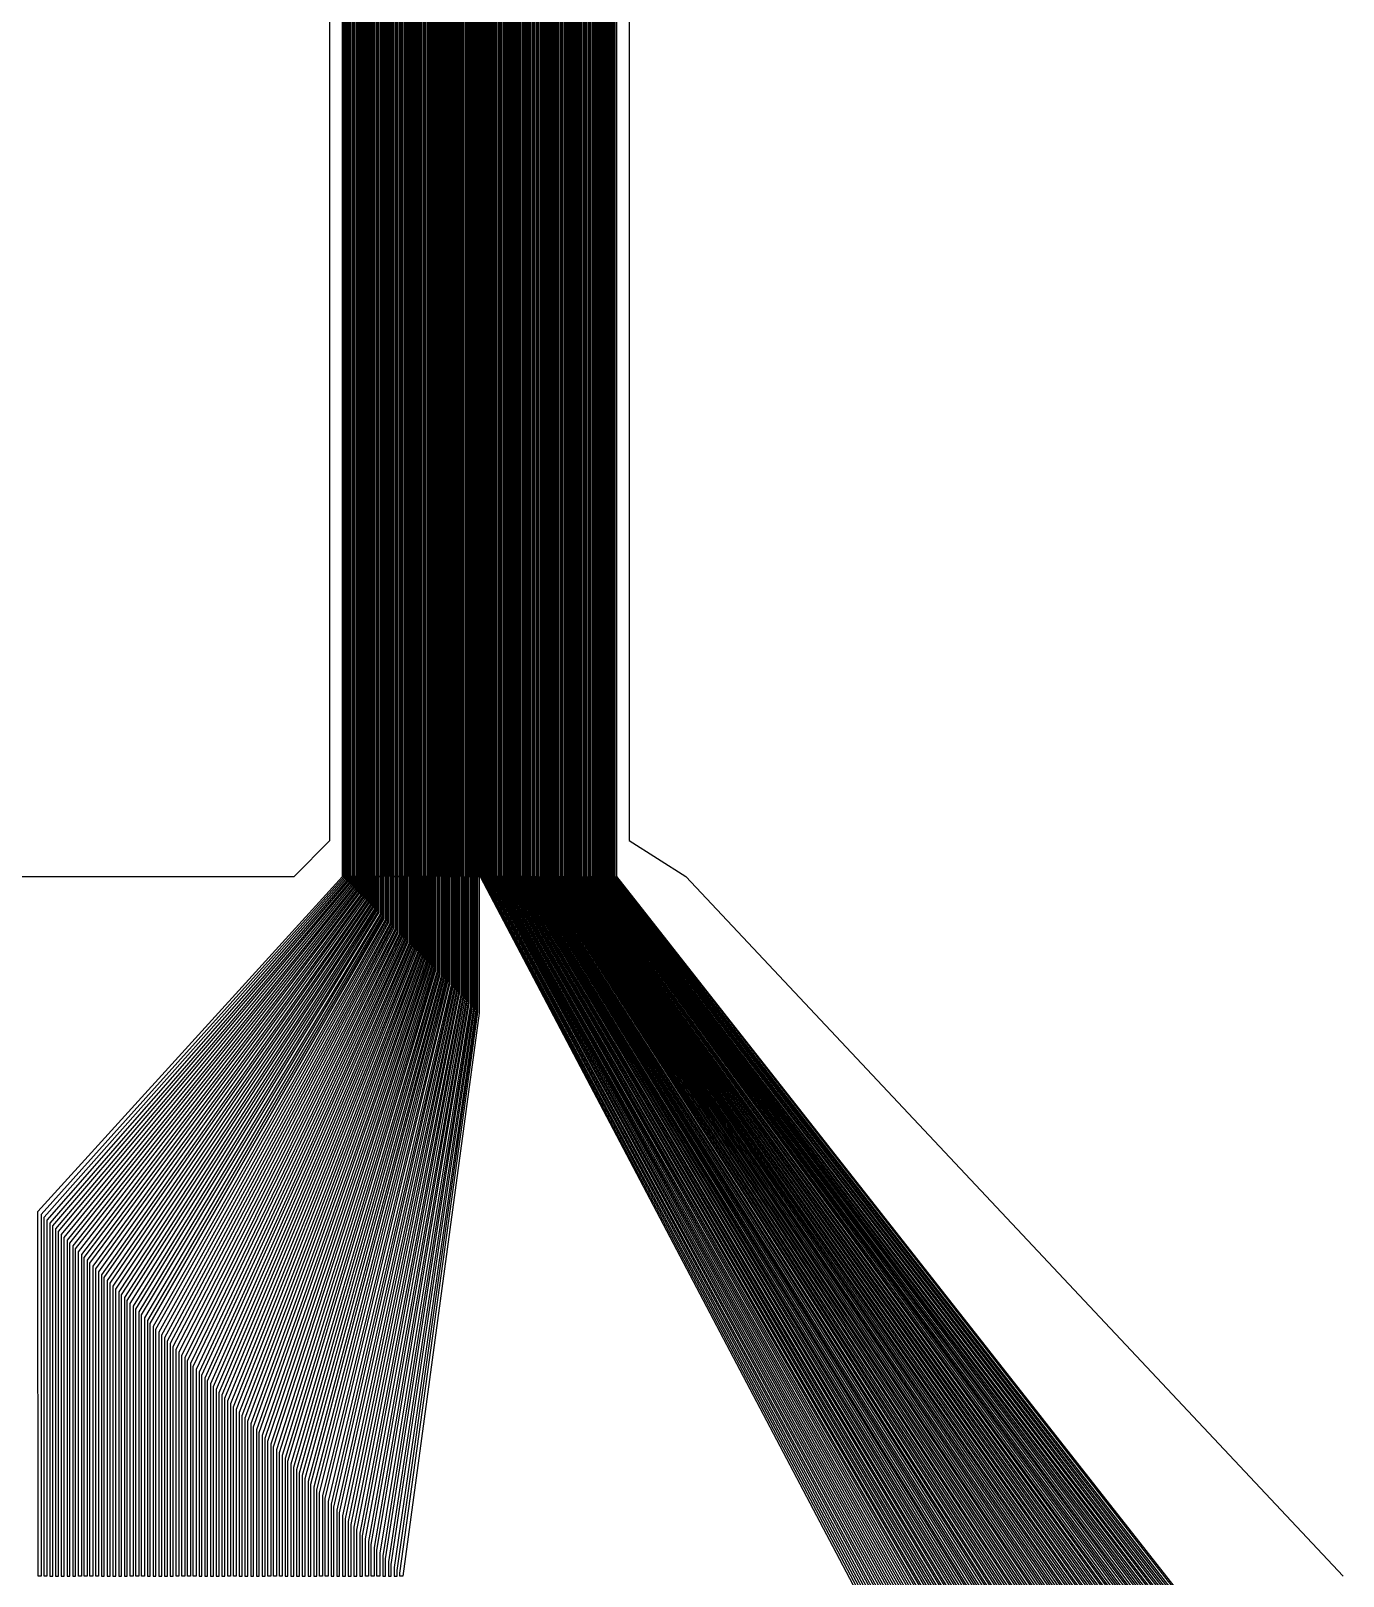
# Model space of a CAD drawing. Header units: inches. Extents: x 106592 to 209533, y 57057 to 74911.
# Drawn here: x 198892 to 199624, y 68021 to 68883 of the extents above; entities that cross this region are included whole.
import ezdxf

# ---------------------------------------------------------------- set-up
doc = ezdxf.new("R2010")
doc.units = ezdxf.units.IN
doc.header["$MEASUREMENT"] = 0
doc.layers.add('metal', color=221, linetype='Continuous')
doc.layers.add('profile', color=140, linetype='Continuous')

msp = doc.modelspace()

# ---------------------------------------------------------------- linework, layer by layer
at = {"layer": 'metal'}
for points in [[(199118.29, 68411.39), (199118.26, 71803.08), (199113.96, 72716.93), (199113.96, 72720.6), (199113.96, 72730.6), (199114.76, 72770.2), (199114.76, 72780.2), (199115.56, 72819.79), (199115.56, 72829.79), (199120.06, 72865.79), (199127.56, 72868.79), (199127.56, 72878.79), (199117.56, 72878.79), (199117.56, 72868.79), (199119.06, 72865.79), (199115.16, 72829.99), (199115.16, 72819.99), (199114.36, 72780.4), (199114.36, 72770.4), (199113.56, 72730.8), (199113.56, 72720.8), (199113.56, 72716.72), (199117.66, 71803.08), (199117.69, 68411.39)], [(199166.29, 68411.39), (199165.69, 68411.39), (199165.66, 71803.08), (199171.16, 72716.93), (199171.16, 72720.6), (199171.16, 72730.6), (199170.36, 72770.2), (199170.36, 72780.2), (199169.56, 72819.79), (199169.56, 72829.79), (199165.06, 72865.79), (199157.56, 72868.79), (199157.56, 72878.79), (199167.56, 72878.79), (199167.56, 72868.79), (199166.06, 72865.79), (199169.96, 72829.99), (199169.96, 72819.99), (199170.76, 72780.4), (199170.76, 72770.4), (199171.56, 72730.8), (199171.56, 72720.8), (199171.56, 72716.72), (199166.26, 71803.08)], [(199119.49, 68411.39), (199118.89, 68411.39), (199118.86, 71803.08), (199114.36, 72717.13), (199114.36, 72720.4), (199114.36, 72730.4), (199115.16, 72769.99), (199115.16, 72779.99), (199119.06, 72815.79), (199117.56, 72818.79), (199117.56, 72828.79), (199127.56, 72828.79), (199127.56, 72818.79), (199120.06, 72815.79), (199115.56, 72779.79), (199115.56, 72769.79), (199114.76, 72730.2), (199114.76, 72720.2), (199114.76, 72717.34), (199119.46, 71803.08)], [(199165.09, 68411.39), (199165.06, 71803.08), (199170.76, 72717.13), (199170.76, 72720.4), (199170.76, 72730.4), (199169.96, 72769.99), (199169.96, 72779.99), (199166.06, 72815.79), (199167.56, 72818.79), (199167.56, 72828.79), (199157.56, 72828.79), (199157.56, 72818.79), (199165.06, 72815.79), (199169.56, 72779.79), (199169.56, 72769.79), (199170.36, 72730.2), (199170.36, 72720.2), (199170.36, 72717.34), (199164.46, 71803.08), (199164.49, 68411.39)], [(199142.29, 68411.39), (199142.26, 71803.09), (199142.76, 72698.19), (199142.76, 72698.19), (199142.76, 72736.39), (199135.56, 72742.79), (199135.56, 72754.79), (199142.76, 72761.19), (199142.76, 72786.39), (199143.06, 72790.79), (199147.56, 72793.79), (199147.56, 72803.79), (199137.56, 72803.79), (199137.56, 72793.79), (199142.06, 72790.79), (199142.36, 72786.39), (199142.36, 72761.39), (199135.16, 72754.99), (199135.16, 72742.59), (199142.36, 72736.19), (199142.36, 72698.39), (199142.36, 72698.39), (199141.66, 71803.08), (199141.69, 68411.39)], [(199120.69, 68411.39), (199120.09, 68411.39), (199120.06, 71803.08), (199115.16, 72717.55), (199115.16, 72719.99), (199115.16, 72729.99), (199119.06, 72765.79), (199117.56, 72768.79), (199117.56, 72778.79), (199127.56, 72778.79), (199127.56, 72768.79), (199120.06, 72765.79), (199115.56, 72729.79), (199115.56, 72719.79), (199115.56, 72717.75), (199120.66, 71803.08)], [(199163.89, 68411.39), (199163.86, 71803.08), (199169.96, 72717.55), (199169.96, 72719.99), (199169.96, 72729.99), (199166.06, 72765.79), (199167.56, 72768.79), (199167.56, 72778.79), (199157.56, 72778.79), (199157.56, 72768.79), (199165.06, 72765.79), (199169.56, 72729.79), (199169.56, 72719.79), (199169.56, 72717.75), (199163.26, 71803.08), (199163.29, 68411.39)], [(199143.49, 68411.39), (199142.89, 68411.39), (199142.86, 71803.08), (199143.16, 72697.99), (199143.16, 72736.59), (199142.06, 72740.79), (199137.56, 72743.79), (199137.56, 72753.79), (199147.56, 72753.79), (199147.56, 72743.79), (199143.06, 72740.79), (199143.56, 72736.79), (199143.56, 72697.79), (199143.56, 72697.79), (199143.46, 71803.08)], [(199121.89, 68411.39), (199121.86, 71803.08), (199126.06, 72715.79), (199127.56, 72718.79), (199127.56, 72728.79), (199117.56, 72728.79), (199117.56, 72718.79), (199125.06, 72715.79), (199121.26, 71803.08), (199121.29, 68411.39)], [(199162.69, 68411.39), (199162.09, 68411.39), (199162.06, 71803.08), (199159.06, 72715.79), (199157.56, 72718.79), (199157.56, 72728.79), (199167.56, 72728.79), (199167.56, 72718.79), (199160.06, 72715.79), (199162.66, 71803.08)], [(198898.18, 68021.39), (198896.58, 68021.39), (198896.28, 68224.59), (199066.09, 68411.39), (199066.69, 68411.39), (199066.69, 68410.79), (198898.18, 68222.99), (198898.18, 68021.39)], [(198901.38, 68021.39), (198899.78, 68021.39), (198899.78, 68071.39), (198899.78, 68221.39), (199067.29, 68410.19), (199067.29, 68411.39), (199067.89, 68411.39), (199067.89, 68409.59), (198901.38, 68219.79), (198901.38, 68021.39)], [(199069.09, 68411.39), (199068.49, 68411.39), (199068.49, 68408.99), (198902.98, 68218.19), (198902.98, 68021.39), (198904.58, 68021.39), (198904.58, 68216.59), (199069.09, 68408.39), (199069.09, 68411.39)], [(199070.29, 68411.39), (199069.69, 68411.39), (199069.69, 68407.79), (198906.18, 68214.99), (198906.18, 68021.39), (198907.78, 68021.39), (198907.78, 68213.39), (199070.29, 68407.19), (199070.29, 68411.39)], [(199071.49, 68411.39), (199070.89, 68411.39), (199070.89, 68406.59), (198909.38, 68211.79), (198909.38, 68021.39), (198910.98, 68021.39), (198910.98, 68210.19), (199071.49, 68405.99), (199071.49, 68411.39)], [(199072.69, 68411.39), (199072.09, 68411.39), (199072.09, 68405.39), (198912.58, 68208.59), (198912.58, 68021.39), (198914.18, 68021.39), (198914.18, 68206.99), (199072.69, 68404.79), (199072.69, 68411.39)], [(199073.89, 68411.39), (199073.29, 68411.39), (199073.29, 68404.19), (198915.78, 68205.39), (198915.78, 68021.39), (198917.38, 68021.39), (198917.38, 68203.79), (199073.89, 68403.59), (199073.89, 68411.39)], [(198920.58, 68021.39), (198918.98, 68021.39), (198918.98, 68202.19), (199074.49, 68402.99), (199074.49, 68411.39), (199075.09, 68411.39), (199075.09, 68402.39), (198920.58, 68200.59)], [(198923.78, 68021.39), (198922.18, 68021.39), (198922.18, 68198.99), (199075.69, 68401.79), (199075.69, 68411.39), (199076.29, 68411.39), (199076.29, 68401.19), (198923.78, 68197.39)], [(198926.98, 68021.39), (198925.38, 68021.39), (198925.38, 68195.79), (199076.89, 68400.59), (199076.89, 68411.39), (199077.49, 68411.39), (199077.49, 68399.99), (198926.98, 68194.19)], [(198930.18, 68021.39), (198928.58, 68021.39), (198928.58, 68071.39), (198928.58, 68192.59), (199078.09, 68399.39), (199078.09, 68411.39), (199078.69, 68411.39), (199078.69, 68398.79), (198930.18, 68190.99), (198930.18, 68021.39)], [(199079.89, 68411.39), (199079.29, 68411.39), (199079.29, 68398.19), (198931.78, 68189.39), (198931.78, 68021.39), (198933.38, 68021.39), (198933.38, 68187.79), (199079.89, 68397.59), (199079.89, 68411.39)], [(199081.09, 68411.39), (199080.49, 68411.39), (199080.49, 68396.99), (198934.98, 68186.19), (198934.98, 68021.39), (198936.58, 68021.39), (198936.58, 68184.59), (199081.09, 68396.39), (199081.09, 68411.39)], [(199082.29, 68411.39), (199081.69, 68411.39), (199081.69, 68395.79), (198938.18, 68182.99), (198938.18, 68021.39), (198939.78, 68021.39), (198939.78, 68181.39), (199082.29, 68395.19), (199082.29, 68411.39)], [(199083.49, 68411.39), (199082.89, 68411.39), (199082.89, 68394.59), (198941.38, 68179.79), (198941.38, 68021.39), (198942.98, 68021.39), (198942.98, 68178.19), (199083.49, 68393.99), (199083.49, 68411.39)], [(199084.69, 68411.39), (199084.09, 68411.39), (199084.09, 68393.39), (198944.58, 68176.59), (198944.58, 68021.39), (198946.18, 68021.39), (198946.18, 68174.99), (199084.69, 68392.79), (199084.69, 68411.39)], [(198949.38, 68021.39), (198947.78, 68021.39), (198947.78, 68173.39), (199085.29, 68392.19), (199085.29, 68411.39), (199085.89, 68411.39), (199085.89, 68391.59), (198949.38, 68171.79)], [(198952.58, 68021.39), (198950.98, 68021.39), (198950.98, 68170.19), (199086.49, 68390.99), (199086.49, 68411.39), (199087.09, 68411.39), (199087.09, 68390.39), (198952.58, 68168.59)], [(198955.78, 68021.39), (198954.18, 68021.39), (198954.18, 68071.39), (198954.18, 68166.99), (199087.69, 68389.79), (199087.69, 68411.39), (199088.29, 68411.39), (199088.29, 68389.19), (198955.78, 68165.39), (198955.78, 68021.39)], [(199089.49, 68411.39), (199088.89, 68411.39), (199088.89, 68388.59), (198957.38, 68163.79), (198957.38, 68021.39), (198958.98, 68021.39), (198958.98, 68162.19), (199089.49, 68387.99), (199089.49, 68411.39)], [(199090.69, 68411.39), (199090.09, 68411.39), (199090.09, 68387.39), (198960.58, 68160.59), (198960.58, 68021.39), (198962.18, 68021.39), (198962.18, 68158.99), (199090.69, 68386.79), (199090.69, 68411.39)], [(199091.89, 68411.39), (199091.29, 68411.39), (199091.29, 68386.19), (198963.78, 68157.39), (198963.78, 68021.39), (198965.38, 68021.39), (198965.38, 68155.79), (199091.89, 68385.59), (199091.89, 68411.39)], [(199093.09, 68411.39), (199092.49, 68411.39), (199092.49, 68384.99), (198966.98, 68154.19), (198966.98, 68021.39), (198968.58, 68021.39), (198968.58, 68152.59), (199093.09, 68384.39), (199093.09, 68411.39)], [(199094.29, 68411.39), (199093.69, 68411.39), (199093.69, 68383.79), (198970.18, 68150.99), (198970.18, 68021.39), (198971.78, 68021.39), (198971.78, 68149.39), (199094.29, 68383.19), (199094.29, 68411.39)], [(198974.98, 68021.39), (198973.38, 68021.39), (198973.38, 68147.79), (199094.89, 68382.59), (199094.89, 68411.39), (199095.49, 68411.39), (199095.49, 68381.99), (198974.98, 68146.19)], [(198978.18, 68021.39), (198976.58, 68021.39), (198976.58, 68144.59), (199096.09, 68381.39), (199096.09, 68411.39), (199096.69, 68411.39), (199096.69, 68380.79), (198978.18, 68142.99)], [(198981.38, 68021.39), (198979.78, 68021.39), (198979.78, 68141.39), (199097.29, 68380.19), (199097.29, 68411.39), (199097.89, 68411.39), (199097.89, 68379.59), (198981.38, 68139.79)], [(198984.58, 68021.39), (198982.98, 68021.39), (198982.98, 68071.39), (198982.98, 68138.19), (199098.49, 68378.99), (199098.49, 68411.39), (199099.09, 68411.39), (199099.09, 68378.39), (198984.58, 68136.59), (198984.58, 68021.39)], [(199100.29, 68411.39), (199099.69, 68411.39), (199099.69, 68377.79), (198986.18, 68134.99), (198986.18, 68021.39), (198987.78, 68021.39), (198987.78, 68133.39), (199100.29, 68377.19), (199100.29, 68411.39)], [(199101.49, 68411.39), (199100.89, 68411.39), (199100.89, 68376.59), (198989.38, 68131.79), (198989.38, 68021.39), (198990.98, 68021.39), (198990.98, 68130.19), (199101.49, 68375.99), (199101.49, 68411.39)], [(199102.69, 68411.39), (199102.09, 68411.39), (199102.09, 68375.39), (198992.58, 68128.59), (198992.58, 68021.39), (198994.18, 68021.39), (198994.18, 68126.99), (199102.69, 68374.79), (199102.69, 68411.39)], [(199103.89, 68411.39), (199103.29, 68411.39), (199103.29, 68374.19), (198995.78, 68125.39), (198995.78, 68021.39), (198997.38, 68021.39), (198997.38, 68123.79), (199103.89, 68373.59), (199103.89, 68411.39)], [(199105.09, 68411.39), (199104.49, 68411.39), (199104.49, 68372.99), (198998.98, 68122.19), (198998.98, 68021.39), (199000.58, 68021.39), (199000.58, 68120.59), (199105.09, 68372.39), (199105.09, 68411.39)], [(199003.78, 68021.39), (199002.18, 68021.39), (199002.18, 68118.99), (199105.69, 68371.79), (199105.69, 68411.39), (199106.29, 68411.39), (199106.29, 68371.19), (199003.78, 68117.39)], [(199006.98, 68021.39), (199005.38, 68021.39), (199005.38, 68115.79), (199106.89, 68370.59), (199106.89, 68411.39), (199107.49, 68411.39), (199107.49, 68369.99), (199006.98, 68114.19)], [(199108.69, 68411.39), (199108.09, 68411.39), (199108.09, 68369.39), (199008.58, 68112.59), (199008.58, 68021.39), (199010.18, 68021.39), (199010.18, 68110.99), (199108.69, 68368.79), (199108.69, 68411.39)], [(199109.89, 68411.39), (199109.29, 68411.39), (199109.29, 68368.19), (199011.78, 68109.39), (199011.78, 68021.39), (199013.38, 68021.39), (199013.38, 68107.79), (199109.89, 68367.59), (199109.89, 68411.39)], [(199111.09, 68411.39), (199110.49, 68411.39), (199110.49, 68366.99), (199014.98, 68106.19), (199014.98, 68021.39), (199016.58, 68021.39), (199016.58, 68104.59), (199111.09, 68366.39), (199111.09, 68411.39)], [(199112.29, 68411.39), (199111.69, 68411.39), (199111.69, 68365.79), (199018.18, 68102.99), (199018.18, 68021.39), (199019.78, 68021.39), (199019.78, 68101.39), (199112.29, 68365.19), (199112.29, 68411.39)], [(199113.49, 68411.39), (199112.89, 68411.39), (199112.89, 68364.59), (199021.38, 68099.79), (199021.38, 68021.39), (199022.98, 68021.39), (199022.98, 68098.19), (199113.49, 68363.99), (199113.49, 68411.39)], [(199026.18, 68021.39), (199024.58, 68021.39), (199024.58, 68096.59), (199114.09, 68363.39), (199114.09, 68411.39), (199114.69, 68411.39), (199114.69, 68362.79), (199026.18, 68094.99)], [(199029.38, 68021.39), (199027.78, 68021.39), (199027.78, 68093.39), (199115.29, 68362.19), (199115.29, 68411.39), (199115.89, 68411.39), (199115.89, 68361.59), (199029.38, 68091.79)], [(199032.58, 68021.39), (199030.98, 68021.39), (199030.98, 68090.19), (199116.49, 68360.99), (199116.49, 68411.39), (199117.09, 68411.39), (199117.09, 68360.39), (199032.58, 68088.59)], [(199034.18, 68021.39), (199035.78, 68021.39), (199035.78, 68085.39), (199118.29, 68359.19), (199118.29, 68411.39), (199117.69, 68411.39), (199117.69, 68359.79), (199034.18, 68086.99), (199034.18, 68021.39)], [(199119.49, 68411.39), (199118.89, 68411.39), (199118.89, 68358.59), (199037.38, 68083.79), (199037.38, 68021.39), (199038.98, 68021.39), (199038.98, 68082.19), (199119.49, 68357.99), (199119.49, 68411.39)], [(199120.69, 68411.39), (199120.09, 68411.39), (199120.09, 68357.39), (199040.58, 68080.59), (199040.58, 68021.39), (199042.18, 68021.39), (199042.18, 68078.99), (199120.69, 68356.79), (199120.69, 68411.39)], [(199121.89, 68411.39), (199121.29, 68411.39), (199121.29, 68356.19), (199043.78, 68077.39), (199043.78, 68021.39), (199045.38, 68021.39), (199045.38, 68075.79), (199121.89, 68355.59), (199121.89, 68411.39)], [(199123.09, 68411.39), (199122.49, 68411.39), (199122.49, 68354.99), (199046.98, 68074.19), (199046.98, 68021.39), (199048.58, 68021.39), (199048.58, 68072.59), (199123.09, 68354.39), (199123.09, 68411.39)], [(199124.29, 68411.39), (199123.69, 68411.39), (199123.69, 68353.79), (199050.18, 68070.99), (199050.18, 68021.39), (199051.78, 68021.39), (199051.78, 68069.39), (199124.29, 68353.19), (199124.29, 68411.39)], [(199054.98, 68021.39), (199053.38, 68021.39), (199053.38, 68067.79), (199124.89, 68352.59), (199124.89, 68411.39), (199125.49, 68411.39), (199125.49, 68351.99), (199054.98, 68066.19)], [(199058.18, 68021.39), (199056.58, 68021.39), (199056.58, 68064.59), (199126.09, 68351.39), (199126.09, 68411.39), (199126.69, 68411.39), (199126.69, 68350.79), (199058.18, 68062.99)], [(199059.78, 68021.39), (199061.38, 68021.39), (199061.38, 68059.79), (199127.89, 68349.59), (199127.89, 68411.39), (199127.29, 68411.39), (199127.29, 68350.19), (199059.78, 68061.39), (199059.78, 68021.39)], [(199129.09, 68411.39), (199128.49, 68411.39), (199128.49, 68348.99), (199062.98, 68058.19), (199062.98, 68021.39), (199064.58, 68021.39), (199064.58, 68056.59), (199129.09, 68348.39), (199129.09, 68411.39)], [(199130.29, 68411.39), (199129.69, 68411.39), (199129.69, 68347.79), (199066.18, 68054.99), (199066.18, 68021.39), (199067.78, 68021.39), (199067.78, 68053.39), (199130.29, 68347.19), (199130.29, 68411.39)], [(199131.49, 68411.39), (199130.89, 68411.39), (199130.89, 68346.59), (199069.38, 68051.79), (199069.38, 68021.39), (199070.98, 68021.39), (199070.98, 68050.19), (199131.49, 68345.99), (199131.49, 68411.39)], [(199132.69, 68411.39), (199132.09, 68411.39), (199132.09, 68345.39), (199072.58, 68048.59), (199072.58, 68021.39), (199074.18, 68021.39), (199074.18, 68046.99), (199132.69, 68344.79), (199132.69, 68411.39)], [(199133.89, 68411.39), (199133.29, 68411.39), (199133.29, 68344.19), (199075.78, 68045.39), (199075.78, 68021.39), (199077.38, 68021.39), (199077.38, 68043.79), (199133.89, 68343.59), (199133.89, 68411.39)], [(199080.58, 68021.39), (199078.98, 68021.39), (199078.98, 68042.19), (199134.49, 68342.99), (199134.49, 68411.39), (199135.09, 68411.39), (199135.09, 68342.39), (199080.58, 68040.59)], [(199083.78, 68021.39), (199082.18, 68021.39), (199082.18, 68038.99), (199135.69, 68341.79), (199135.69, 68411.39), (199136.29, 68411.39), (199136.29, 68341.19), (199083.78, 68037.39)], [(199086.98, 68021.39), (199085.38, 68021.39), (199085.38, 68035.79), (199136.89, 68340.59), (199136.89, 68411.39), (199137.49, 68411.39), (199137.49, 68339.99), (199086.98, 68034.19)], [(199088.58, 68021.39), (199090.18, 68021.39), (199090.18, 68030.99), (199138.69, 68338.79), (199138.69, 68411.39), (199138.09, 68411.39), (199138.09, 68339.39), (199088.58, 68032.59), (199088.58, 68021.39)], [(199139.89, 68411.39), (199139.29, 68411.39), (199139.29, 68338.19), (199091.78, 68029.39), (199091.78, 68021.39), (199093.38, 68021.39), (199093.38, 68027.79), (199139.89, 68337.59), (199139.89, 68411.39)], [(199094.98, 68021.39), (199096.58, 68021.39), (199096.58, 68024.59), (199141.09, 68336.39), (199141.09, 68411.39), (199140.49, 68411.39), (199140.49, 68336.99), (199094.98, 68026.19), (199094.98, 68021.39)], [(199099.78, 68021.39), (199098.18, 68021.39), (199098.18, 68022.99), (199141.69, 68335.79), (199141.69, 68411.39), (199142.29, 68411.39), (199142.29, 68335.19), (199099.78, 68021.39)], [(199143.49, 68411.39), (199142.89, 68411.39), (199400.89, 67921.39), (199402.49, 67921.39)], [(199404.09, 67921.39), (199405.69, 67921.39), (199144.69, 68411.39), (199144.09, 68411.39)], [(199145.89, 68411.39), (199145.29, 68411.39), (199407.29, 67921.39), (199408.89, 67921.39)], [(199410.49, 67921.39), (199412.09, 67921.39), (199147.09, 68411.39), (199146.49, 68411.39)], [(199148.29, 68411.39), (199147.69, 68411.39), (199413.69, 67921.39), (199415.29, 67921.39)], [(199149.49, 68411.39), (199148.89, 68411.39), (199416.89, 67921.39), (199418.49, 67921.39)], [(199421.69, 67921.39), (199420.09, 67921.39), (199150.09, 68411.39), (199150.69, 68411.39)], [(199151.89, 68411.39), (199151.29, 68411.39), (199423.29, 67921.39), (199424.89, 67921.39)], [(199428.09, 67921.39), (199426.49, 67921.39), (199152.49, 68411.39), (199153.09, 68411.39)], [(199154.29, 68411.39), (199153.69, 68411.39), (199429.69, 67921.39), (199431.29, 67921.39)], [(199434.49, 67921.39), (199432.89, 67921.39), (199154.89, 68411.39), (199155.49, 68411.39)], [(199156.69, 68411.39), (199156.09, 68411.39), (199436.09, 67921.39), (199437.69, 67921.39)], [(199157.89, 68411.39), (199157.29, 68411.39), (199439.29, 67921.39), (199440.89, 67921.39)], [(199442.49, 67921.39), (199444.09, 67921.39), (199159.09, 68411.39), (199158.49, 68411.39)], [(199160.29, 68411.39), (199159.69, 68411.39), (199445.69, 67921.39), (199447.29, 67921.39)], [(199448.89, 67921.39), (199450.49, 67921.39), (199161.49, 68411.39), (199160.89, 68411.39)], [(199162.69, 68411.39), (199162.09, 68411.39), (199452.09, 67921.39), (199453.69, 67921.39)], [(199163.89, 68411.39), (199163.29, 68411.39), (199455.29, 67921.39), (199456.89, 67921.39)], [(199165.09, 68411.39), (199164.49, 68411.39), (199458.49, 67921.39), (199460.09, 67921.39)], [(199166.29, 68411.39), (199165.69, 68411.39), (199461.69, 67921.39), (199463.29, 67921.39)], [(199167.49, 68411.39), (199166.89, 68411.39), (199464.89, 67921.39), (199466.49, 67921.39)], [(199469.69, 67921.39), (199468.09, 67921.39), (199168.09, 68411.39), (199168.69, 68411.39)], [(199169.89, 68411.39), (199169.29, 68411.39), (199471.29, 67921.39), (199472.89, 67921.39)], [(199476.09, 67921.39), (199474.49, 67921.39), (199170.49, 68411.39), (199171.09, 68411.39)], [(199172.29, 68411.39), (199171.69, 68411.39), (199477.69, 67921.39), (199479.29, 67921.39)], [(199482.49, 67921.39), (199480.89, 67921.39), (199172.89, 68411.39), (199173.49, 68411.39)], [(199174.69, 68411.39), (199174.09, 68411.39), (199484.09, 67921.39), (199485.69, 67921.39)], [(199175.89, 68411.39), (199175.29, 68411.39), (199487.29, 67921.39), (199488.89, 67921.39)], [(199490.49, 67921.39), (199492.09, 67921.39), (199177.09, 68411.39), (199176.49, 68411.39)], [(199178.29, 68411.39), (199177.69, 68411.39), (199493.69, 67921.39), (199495.29, 67921.39)], [(199496.89, 67921.39), (199498.49, 67921.39), (199179.49, 68411.39), (199178.89, 68411.39)], [(199180.69, 68411.39), (199180.09, 68411.39), (199500.09, 67921.39), (199501.69, 67921.39)], [(199181.89, 68411.39), (199181.29, 68411.39), (199503.29, 67921.39), (199504.89, 67921.39)], [(199183.09, 68411.39), (199182.49, 68411.39), (199506.49, 67921.39), (199508.09, 67921.39)], [(199184.29, 68411.39), (199183.69, 68411.39), (199509.69, 67921.39), (199511.29, 67921.39)], [(199185.49, 68411.39), (199184.89, 68411.39), (199512.89, 67921.39), (199514.49, 67921.39)], [(199517.69, 67921.39), (199516.09, 67921.39), (199186.09, 68411.39), (199186.69, 68411.39)], [(199187.89, 68411.39), (199187.29, 68411.39), (199519.29, 67921.39), (199520.89, 67921.39)], [(199524.09, 67921.39), (199522.49, 67921.39), (199188.49, 68411.39), (199189.09, 68411.39)], [(199190.29, 68411.39), (199189.69, 68411.39), (199525.69, 67921.39), (199527.29, 67921.39)], [(199530.49, 67921.39), (199528.89, 67921.39), (199190.89, 68411.39), (199191.49, 68411.39)], [(199192.69, 68411.39), (199192.09, 68411.39), (199532.09, 67921.39), (199533.69, 67921.39)], [(199193.89, 68411.39), (199193.29, 68411.39), (199535.29, 67921.39), (199536.89, 67921.39)], [(199538.49, 67921.39), (199540.09, 67921.39), (199195.09, 68411.39), (199194.49, 68411.39)], [(199196.29, 68411.39), (199195.69, 68411.39), (199541.69, 67921.39), (199543.29, 67921.39)], [(199544.89, 67921.39), (199546.49, 67921.39), (199197.49, 68411.39), (199196.89, 68411.39)], [(199198.69, 68411.39), (199198.09, 68411.39), (199548.09, 67921.39), (199549.69, 67921.39)], [(199199.89, 68411.39), (199199.29, 68411.39), (199551.29, 67921.39), (199552.89, 67921.39)], [(199201.09, 68411.39), (199200.49, 68411.39), (199554.49, 67921.39), (199556.09, 67921.39)], [(199202.29, 68411.39), (199201.69, 68411.39), (199557.69, 67921.39), (199559.29, 67921.39)], [(199203.49, 68411.39), (199202.89, 68411.39), (199560.89, 67921.39), (199562.49, 67921.39)], [(199565.69, 67921.39), (199564.09, 67921.39), (199204.09, 68411.39), (199204.69, 68411.39)], [(199205.89, 68411.39), (199205.29, 68411.39), (199567.29, 67921.39), (199568.89, 67921.39)], [(199572.09, 67921.39), (199570.49, 67921.39), (199206.49, 68411.39), (199207.09, 68411.39)], [(199208.29, 68411.39), (199207.69, 68411.39), (199573.69, 67921.39), (199575.29, 67921.39)], [(199578.49, 67921.39), (199576.89, 67921.39), (199208.89, 68411.39), (199209.49, 68411.39)], [(199210.69, 68411.39), (199210.09, 68411.39), (199580.09, 67921.39), (199581.69, 67921.39)], [(199211.89, 68411.39), (199211.29, 68411.39), (199583.29, 67921.39), (199584.89, 67921.39)], [(199586.49, 67921.39), (199588.09, 67921.39), (199213.09, 68411.39), (199212.49, 68411.39)], [(199214.29, 68411.39), (199213.69, 68411.39), (199589.69, 67921.39), (199591.29, 67921.39)], [(199592.89, 67921.39), (199594.49, 67921.39), (199215.49, 68411.39), (199214.89, 68411.39)], [(199216.69, 68411.39), (199216.09, 68411.39), (199596.09, 67921.39), (199597.69, 67921.39)], [(199217.89, 68411.39), (199217.29, 68411.39), (199599.29, 67921.39), (199600.89, 67921.39)], [(199219.09, 68411.39), (199218.49, 68411.39), (199602.49, 67921.39), (199604.09, 67921.39)]]:
    msp.add_lwpolyline(points, close=True, dxfattribs=at)
for points in [[(199066.66, 71803.08), (199066.69, 68411.39), (199066.09, 68411.39), (199066.06, 71803.08)], [(199067.86, 71803.08), (199067.89, 68411.39), (199067.29, 68411.39), (199067.26, 71803.08)], [(199068.46, 71803.08), (199068.49, 68411.39), (199069.09, 68411.39), (199069.06, 71803.08)], [(199069.66, 71803.08), (199069.69, 68411.39), (199070.29, 68411.39), (199070.26, 71803.08)], [(199071.46, 71803.08), (199071.49, 68411.39), (199070.89, 68411.39), (199070.86, 71803.08)], [(199072.66, 71803.08), (199072.69, 68411.39), (199072.09, 68411.39), (199072.06, 71803.08)], [(199073.86, 71803.08), (199073.89, 68411.39), (199073.29, 68411.39), (199073.26, 71803.08)], [(199075.06, 71803.08), (199075.09, 68411.39), (199074.49, 68411.39), (199074.46, 71803.08)], [(199076.26, 71803.08), (199076.29, 68411.39), (199075.69, 68411.39), (199075.66, 71803.08)], [(199077.46, 71803.08), (199077.49, 68411.39), (199076.89, 68411.39), (199076.86, 71803.08)], [(199078.66, 71803.08), (199078.69, 68411.39), (199078.09, 68411.39), (199078.06, 71803.08)], [(199079.86, 71803.08), (199079.89, 68411.39), (199079.29, 68411.39), (199079.26, 71803.08)], [(199081.09, 68411.39), (199080.49, 68411.39), (199080.46, 71803.08)], [(199081.06, 71802.58), (199081.09, 68411.39)], [(199081.66, 71803.08), (199081.69, 68411.39), (199082.29, 68411.39), (199082.26, 71803.08)], [(199083.46, 71803.08), (199083.49, 68411.39), (199082.89, 68411.39), (199082.86, 71803.08)], [(199084.66, 71803.08), (199084.69, 68411.39), (199084.09, 68411.39), (199084.06, 71803.08)], [(199085.86, 71803.08), (199085.89, 68411.39), (199085.29, 68411.39), (199085.26, 71803.08)], [(199087.06, 71803.08), (199087.09, 68411.39), (199086.49, 68411.39), (199086.46, 71803.08)], [(199088.26, 71803.08), (199088.29, 68411.39), (199087.69, 68411.39), (199087.66, 71803.08)], [(199089.46, 71803.08), (199089.49, 68411.39), (199088.89, 68411.39), (199088.86, 71803.08)], [(199090.06, 71803.08), (199090.09, 68411.39), (199090.69, 68411.39), (199090.66, 71803.08)], [(199091.86, 71803.08), (199091.89, 68411.39), (199091.29, 68411.39), (199091.26, 71803.08)], [(199093.06, 71803.08), (199093.09, 68411.39), (199092.49, 68411.39), (199092.46, 71803.08)], [(199094.26, 71803.08), (199094.29, 68411.39), (199093.69, 68411.39), (199093.66, 71803.08)], [(199095.46, 71803.08), (199095.49, 68411.39), (199094.89, 68411.39), (199094.86, 71803.08)], [(199096.66, 71803.08), (199096.69, 68411.39), (199096.09, 68411.39), (199096.06, 71803.08)], [(199097.86, 71803.08), (199097.89, 68411.39), (199097.29, 68411.39), (199097.26, 71803.08)], [(199099.06, 71803.08), (199099.09, 68411.39), (199098.49, 68411.39), (199098.46, 71803.08)], [(199100.26, 71803.08), (199100.29, 68411.39), (199099.69, 68411.39), (199099.66, 71803.08)], [(199101.46, 71803.08), (199101.49, 68411.39), (199100.89, 68411.39), (199100.86, 71803.08)], [(199102.66, 71803.08), (199102.69, 68411.39), (199102.09, 68411.39), (199102.06, 71803.08)], [(199103.86, 71803.08), (199103.89, 68411.39), (199103.29, 68411.39), (199103.26, 71803.08)], [(199105.06, 71803.08), (199105.09, 68411.39), (199104.49, 68411.39), (199104.46, 71803.08)], [(199106.26, 71803.08), (199106.29, 68411.39), (199105.69, 68411.39), (199105.66, 71803.08)], [(199107.46, 71803.08), (199107.49, 68411.39), (199106.89, 68411.39), (199106.86, 71803.08)], [(199108.66, 71803.08), (199108.69, 68411.39), (199108.09, 68411.39), (199108.06, 71803.08)], [(199109.86, 71803.08), (199109.89, 68411.39), (199109.29, 68411.39), (199109.26, 71803.08)], [(199111.06, 71803.08), (199111.09, 68411.39), (199110.49, 68411.39), (199110.46, 71803.08)], [(199112.26, 71803.08), (199112.29, 68411.39), (199111.69, 68411.39), (199111.66, 71803.08)], [(199113.46, 71803.08), (199113.49, 68411.39), (199112.89, 68411.39), (199112.86, 71803.08)], [(199114.66, 71803.08), (199114.69, 68411.39), (199114.09, 68411.39), (199114.06, 71803.08)], [(199115.86, 71803.08), (199115.89, 68411.39), (199115.29, 68411.39), (199115.26, 71803.08)], [(199117.06, 71803.08), (199117.09, 68411.39), (199116.49, 68411.39), (199116.46, 71803.08)], [(199122.46, 71803.08), (199122.49, 68411.39), (199123.09, 68411.39), (199123.06, 71803.08)], [(199123.66, 71803.08), (199123.69, 68411.39), (199124.29, 68411.39), (199124.26, 71803.08)], [(199124.86, 71803.08), (199124.89, 68411.39), (199125.49, 68411.39), (199125.46, 71803.08)], [(199126.06, 71803.08), (199126.09, 68411.39), (199126.69, 68411.39), (199126.66, 71803.08)], [(199127.26, 71803.08), (199127.29, 68411.39), (199127.89, 68411.39), (199127.86, 71803.08)], [(199128.46, 71803.08), (199128.49, 68411.39), (199129.09, 68411.39), (199129.06, 71803.08)], [(199129.66, 71803.08), (199129.69, 68411.39), (199130.29, 68411.39), (199130.26, 71803.08)], [(199131.46, 71803.08), (199131.49, 68411.39), (199130.89, 68411.39), (199130.86, 71803.08)], [(199132.06, 71803.08), (199132.09, 68411.39), (199132.69, 68411.39), (199132.66, 71803.08)], [(199133.26, 71803.08), (199133.29, 68411.39), (199133.89, 68411.39), (199133.86, 71803.08)], [(199134.46, 71803.08), (199134.49, 68411.39), (199135.09, 68411.39), (199135.06, 71803.08)], [(199135.66, 71803.08), (199135.69, 68411.39), (199136.29, 68411.39), (199136.26, 71803.08)], [(199136.86, 71803.08), (199136.89, 68411.39), (199137.49, 68411.39), (199137.46, 71803.08)], [(199138.06, 71803.09), (199138.09, 68411.39), (199138.69, 68411.39), (199138.66, 71803.09)], [(199139.26, 71803.09), (199139.29, 68411.39), (199139.89, 68411.39), (199139.86, 71803.09)], [(199141.06, 71803.09), (199141.09, 68411.39), (199140.49, 68411.39), (199140.46, 71803.09)], [(199144.66, 71803.08), (199144.69, 68411.39), (199144.09, 68411.39), (199144.06, 71803.08)], [(199145.86, 71803.08), (199145.89, 68411.39), (199145.29, 68411.39), (199145.26, 71803.07)], [(199147.06, 71803.08), (199147.09, 68411.39), (199146.49, 68411.39), (199146.46, 71803.08)], [(199148.26, 71803.08), (199148.29, 68411.39), (199147.69, 68411.39), (199147.66, 71803.08)], [(199149.46, 71803.08), (199149.49, 68411.39), (199148.89, 68411.39), (199148.86, 71803.08)], [(199150.66, 71803.08), (199150.69, 68411.39), (199150.09, 68411.39), (199150.06, 71803.08)], [(199151.86, 71803.08), (199151.89, 68411.39), (199151.29, 68411.39), (199151.26, 71803.08)], [(199153.06, 71803.08), (199153.09, 68411.39), (199152.49, 68411.39), (199152.46, 71803.08)], [(199154.26, 71803.08), (199154.29, 68411.39), (199153.69, 68411.39), (199153.66, 71803.08)], [(199155.46, 71803.08), (199155.49, 68411.39), (199154.89, 68411.39), (199154.86, 71803.08)], [(199156.66, 71803.08), (199156.69, 68411.39), (199156.09, 68411.39), (199156.06, 71803.08)], [(199157.86, 71803.08), (199157.89, 68411.39), (199157.29, 68411.39), (199157.26, 71803.08)], [(199159.06, 71803.08), (199159.09, 68411.39), (199158.49, 68411.39), (199158.46, 71803.08)], [(199160.26, 71803.08), (199160.29, 68411.39), (199159.69, 68411.39), (199159.66, 71803.08)], [(199161.46, 71803.08), (199161.49, 68411.39), (199160.89, 68411.39), (199160.86, 71803.08)], [(199166.86, 71803.08), (199166.89, 68411.39), (199167.49, 68411.39), (199167.46, 71803.08)], [(199168.06, 71803.08), (199168.09, 68411.39), (199168.69, 68411.39), (199168.66, 71803.08)], [(199169.26, 71803.08), (199169.29, 68411.39), (199169.89, 68411.39), (199169.86, 71803.08)], [(199170.46, 71803.08), (199170.49, 68411.39), (199171.09, 68411.39), (199171.06, 71803.08)], [(199171.66, 71803.08), (199171.69, 68411.39), (199172.29, 68411.39), (199172.26, 71803.08)], [(199172.86, 71803.08), (199172.89, 68411.39), (199173.49, 68411.39), (199173.46, 71803.08)], [(199174.06, 71803.08), (199174.09, 68411.39), (199174.69, 68411.39), (199174.66, 71803.08)], [(199175.26, 71803.08), (199175.29, 68411.39), (199175.89, 68411.39), (199175.86, 71803.08)], [(199176.46, 71803.08), (199176.49, 68411.39), (199177.09, 68411.39), (199177.06, 71803.08)], [(199177.66, 71803.08), (199177.69, 68411.39), (199178.29, 68411.39), (199178.26, 71803.08)], [(199178.86, 71803.08), (199178.89, 68411.39), (199179.49, 68411.39), (199179.46, 71803.08)], [(199180.06, 71803.08), (199180.09, 68411.39), (199180.69, 68411.39), (199180.66, 71803.08)], [(199181.26, 71803.08), (199181.29, 68411.39), (199181.89, 68411.39), (199181.86, 71803.08)], [(199182.46, 71803.08), (199182.49, 68411.39), (199183.09, 68411.39), (199183.06, 71803.08)], [(199183.66, 71803.08), (199183.69, 68411.39), (199184.29, 68411.39), (199184.26, 71803.08)], [(199184.86, 71803.08), (199184.89, 68411.39), (199185.49, 68411.39), (199185.46, 71803.08)], [(199186.06, 71803.08), (199186.09, 68411.39), (199186.69, 68411.39), (199186.66, 71803.08)], [(199187.26, 71803.08), (199187.29, 68411.39), (199187.89, 68411.39), (199187.86, 71803.08)], [(199188.46, 71803.08), (199188.49, 68411.39), (199189.09, 68411.39), (199189.06, 71803.08)], [(199189.66, 71803.08), (199189.69, 68411.39), (199190.29, 68411.39), (199190.26, 71803.08)], [(199190.86, 71803.08), (199190.89, 68411.39), (199191.49, 68411.39), (199191.46, 71803.08)], [(199192.06, 71803.08), (199192.09, 68411.39), (199192.69, 68411.39), (199192.66, 71803.08)], [(199193.26, 71803.08), (199193.29, 68411.39), (199193.89, 68411.39), (199193.86, 71803.08)], [(199194.46, 71803.08), (199194.49, 68411.39), (199195.09, 68411.39), (199195.06, 71803.08)], [(199195.66, 71803.08), (199195.69, 68411.39), (199196.29, 68411.39), (199196.26, 71803.08)], [(199196.86, 71803.08), (199196.89, 68411.39), (199197.49, 68411.39), (199197.46, 71803.08)], [(199198.06, 71803.08), (199198.09, 68411.39), (199198.69, 68411.39), (199198.66, 71803.08)], [(199199.26, 71803.08), (199199.29, 68411.39), (199199.89, 68411.39), (199199.86, 71803.08)], [(199200.46, 71803.08), (199200.49, 68411.39), (199201.09, 68411.39), (199201.06, 71803.08)], [(199201.66, 71803.08), (199201.69, 68411.39), (199202.29, 68411.39), (199202.26, 71803.08)], [(199202.86, 71803.08), (199202.89, 68411.39), (199203.49, 68411.39), (199203.46, 71803.08)], [(199204.06, 71803.08), (199204.09, 68411.39), (199204.69, 68411.39), (199204.66, 71803.08)], [(199205.26, 71803.08), (199205.29, 68411.39), (199205.89, 68411.39), (199205.86, 71803.08)], [(199206.46, 71803.08), (199206.49, 68411.39), (199207.09, 68411.39), (199207.06, 71803.08)], [(199207.66, 71803.08), (199207.69, 68411.39), (199208.29, 68411.39), (199208.26, 71803.08)], [(199208.86, 71803.08), (199208.89, 68411.39), (199209.49, 68411.39), (199209.46, 71803.08)], [(199210.06, 71803.08), (199210.09, 68411.39), (199210.69, 68411.39), (199210.66, 71803.08)], [(199211.26, 71803.08), (199211.29, 68411.39), (199211.89, 68411.39), (199211.86, 71803.08)], [(199212.46, 71803.08), (199212.49, 68411.39), (199213.09, 68411.39), (199213.06, 71803.08)], [(199214.26, 71803.08), (199214.29, 68411.39), (199213.69, 68411.39), (199213.66, 71803.08)], [(199215.46, 71803.08), (199215.49, 68411.39), (199214.89, 68411.39), (199214.86, 71803.08)], [(199216.06, 71803.08), (199216.09, 68411.39), (199216.69, 68411.39), (199216.66, 71803.08)], [(199217.26, 71803.08), (199217.29, 68411.39), (199217.89, 68411.39), (199217.86, 71803.08)], [(199218.46, 71803.08), (199218.49, 68411.39), (199219.09, 68411.39), (199219.06, 71803.08)]]:
    msp.add_lwpolyline(points, dxfattribs=at)
at = {"layer": 'profile'}
for points in [[(198725.96, 71803.08), (198725.99, 68431.39), (198745.99, 68411.39), (198745.99, 68411.39), (198746.57, 68411.39), (199039.19, 68411.39), (199059.19, 68431.39), (199059.16, 71803.08)], [(199225.96, 71803.08), (199225.99, 68431.39), (199257.59, 68411.39), (199257.59, 68411.39), (199624.08, 68021.39)]]:
    msp.add_lwpolyline(points, dxfattribs=at)
msp.add_lwpolyline([(199039.19, 68411.39), (199039.19, 68411.39)], close=True, dxfattribs=at)

doc.saveas('drawing.dxf')
